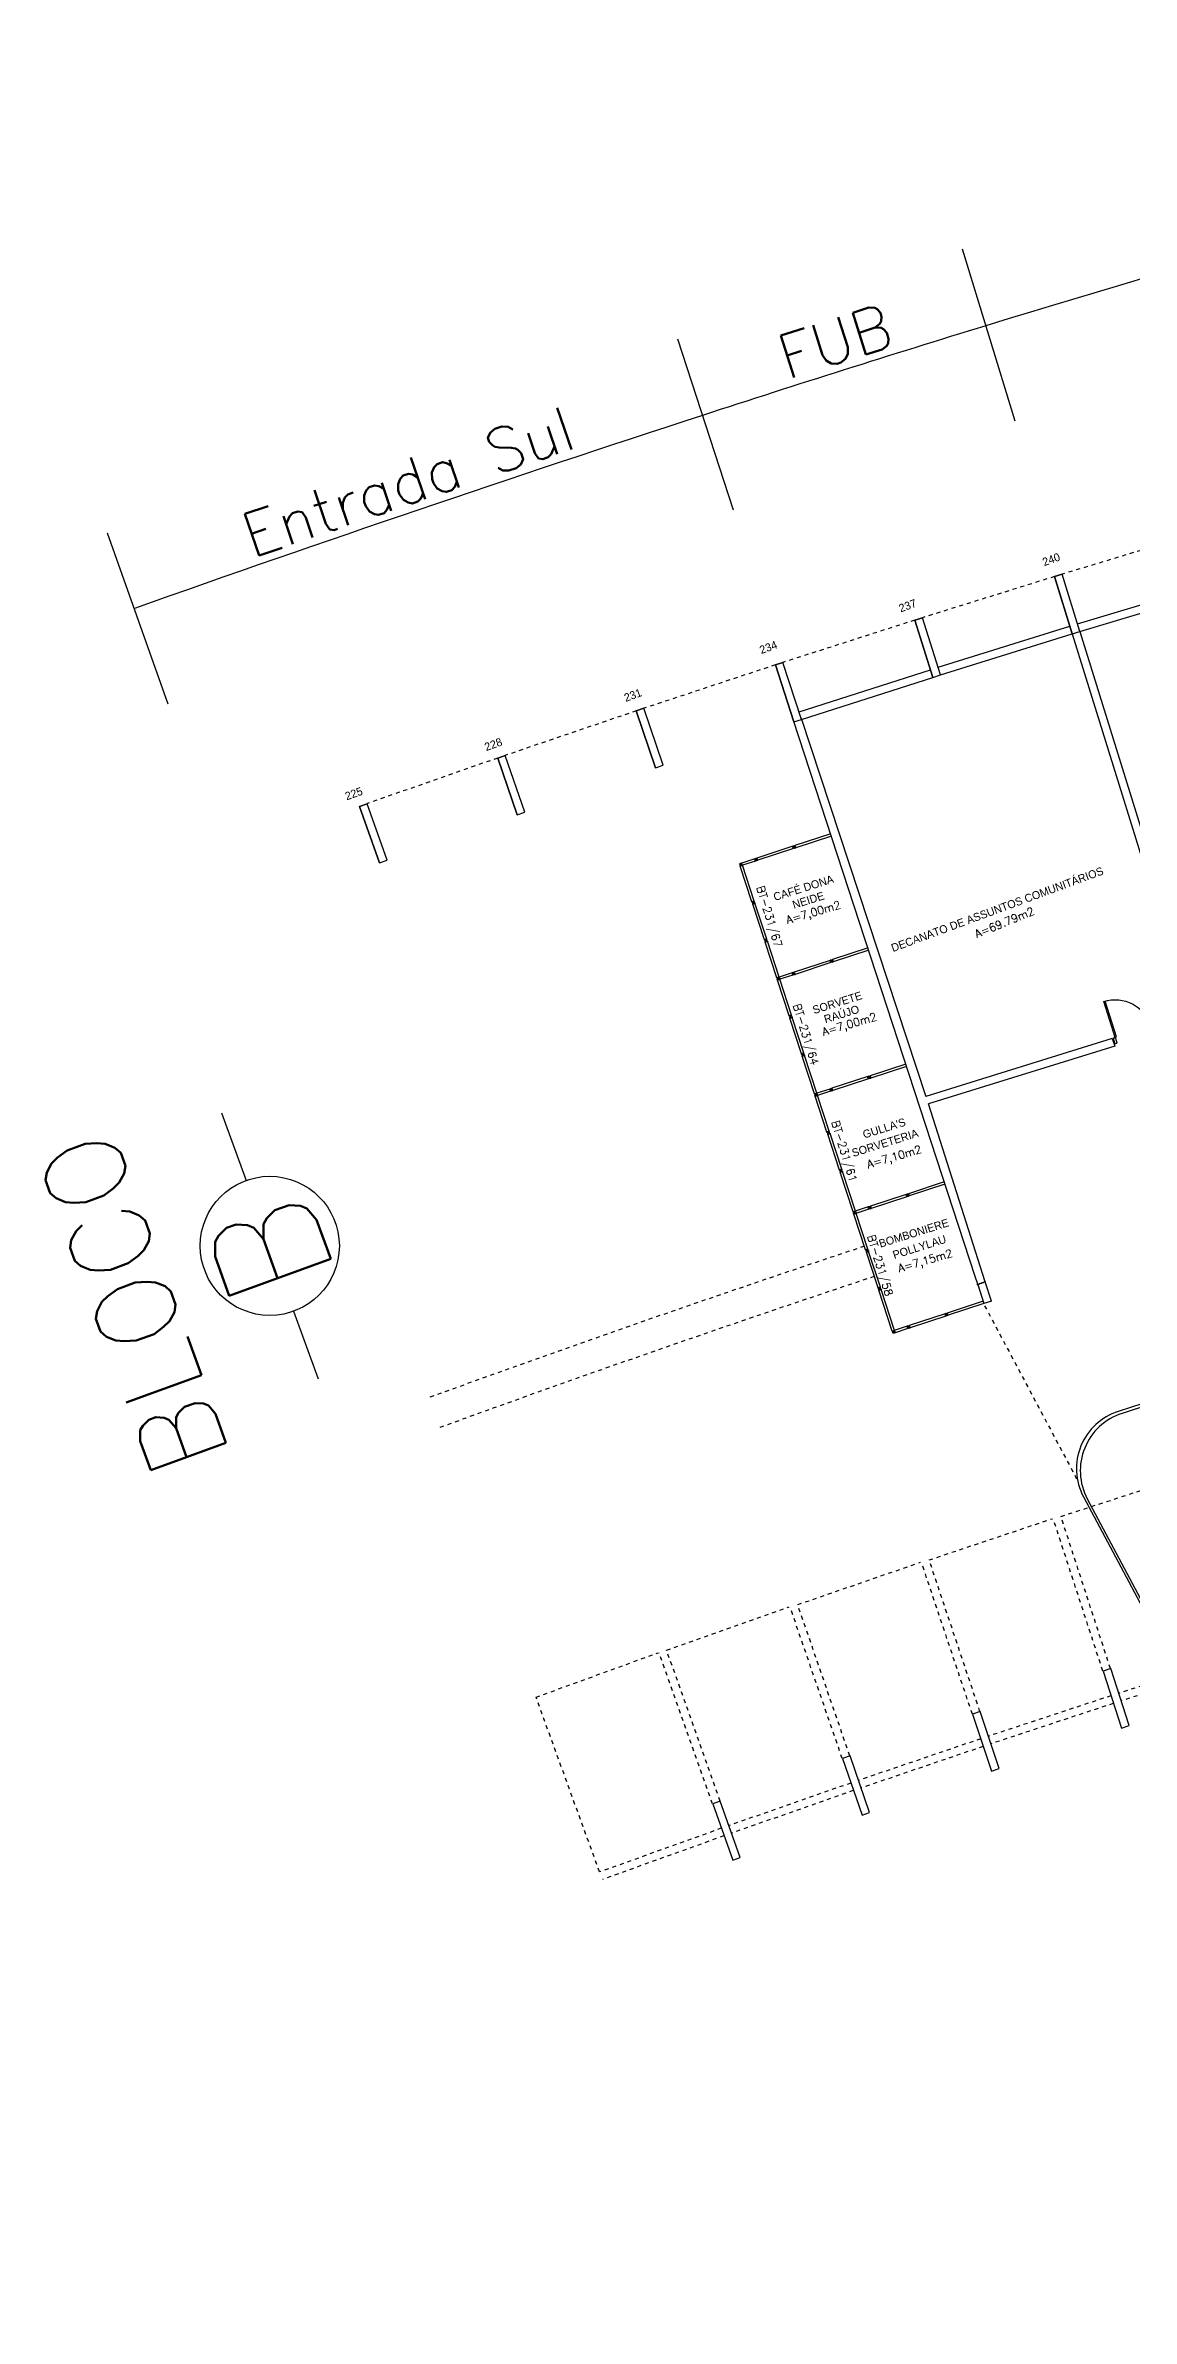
# Model space of a CAD drawing. Extents: x -165 to 137, y 302 to 416.
# Drawn here: x -164.6 to -137.5, y 344.9 to 401.7 of the extents above; entities that cross this region are included whole.
import ezdxf
from ezdxf.enums import TextEntityAlignment as Align

# ---------------------------------------------------------------- set-up
doc = ezdxf.new("R2010")
doc.units = 0
doc.header["$LTSCALE"] = 0.02
doc.header["$MEASUREMENT"] = 0
doc.linetypes.add('HIDDEN2', pattern=[0.1875, 0.125, -0.0625])
doc.layers.get('0').update_dxf_attribs({"linetype": 'CONTINUOUS'})
doc.layers.get('DEFPOINTS').update_dxf_attribs({"linetype": 'CONTINUOUS'})
for name, color, linetype in [('ALV', 2, 'CONTINUOUS'), ('DIV', 2, 'CONTINUOUS'), ('ESQ', 1, 'CONTINUOUS'), ('ESTR', 3, 'CONTINUOUS'), ('NOPILAR', 2, 'CONTINUOUS'), ('PISO', 1, 'CONTINUOUS'), ('PROJ', 1, 'HIDDEN2'), ('PROJ1', 1, 'HIDDEN2'), ('TEXTO', 2, 'CONTINUOUS'), ('TEXTO-ENDEREÇO', 2, 'CONTINUOUS'), ('TXT-IDENTIFICAÇÃO', 4, 'CONTINUOUS'), ('USO1', 2, 'CONTINUOUS'), ('ÁREA', 2, 'CONTINUOUS')]:
    doc.layers.add(name, color=color, linetype=linetype)
doc.styles.add('1', font='romans.shx', dxfattribs={"height": 1.1})
doc.styles.add('LEGENDA', font='romans.shx', dxfattribs={"height": 0.2})
doc.styles.add('UNB-100', font='simplex.shx', dxfattribs={"height": 0.2})
doc.styles.add('UNB-100-1', font='simplex.shx', dxfattribs={"height": 0.2})
doc.dimstyles.new('1-600', dxfattribs={"dimtxt": 1.1, "dimasz": 2.5, "dimexe": 2, "dimexo": 4, "dimgap": 0.2, "dimtad": 1, "dimdec": 0, "dimzin": 4, "dimdsep": 46, "dimlunit": 6, "dimtxsty": '1', "dimblk1": 'NONE', "dimblk2": 'NONE', "dimsah": 1, "dimcen": 0, "dimclrd": 2, "dimclre": 2, "dimclrt": 2, "dimadec": 0, "dimazin": 0, "dimtfac": 1, "dimtdec": 0, "dimtmove": 2, "dimatfit": 3, "dimldrblk": 'NONE', "dimfxl": 0, "dimtolj": 1, "dimtzin": 0, "dimarcsym": 0})

# ---------------------------------------------------------------- blocks, each defined once
blk = doc.blocks.new('PTDP-TTC')
at = {"color": 2}
for p, q in [((0.055, 1.015), (0.09, 1.015)), ((0.055, 0.075), (0.055, 1.015)), ((0.09, 0.075), (0.09, 1.015)), ((1.91, 0.075), (1.91, 1.015)), ((1.945, 1.015), (1.91, 1.015)), ((1.945, 0.075), (1.945, 1.015)), ((0.05, 0.075), (0, 0.075)), ((0, 0.075), (0, -0.075)), ((0.05, 0.04), (0.05, 0.075)), ((0.06, 0.04), (0.05, 0.04)), ((0.055, 0.075), (0.09, 0.075)), ((0.06, -0.075), (0.06, 0.04)), ((1.945, 0.075), (1.91, 0.075)), ((1.94, -0.075), (1.94, 0.04)), ((1.94, 0.04), (1.95, 0.04)), ((1.95, 0.04), (1.95, 0.075)), ((1.95, 0.075), (2, 0.075)), ((2, 0.075), (2, -0.075)), ((0, -0.075), (0.06, -0.075)), ((2, -0.075), (1.94, -0.075))]:
    blk.add_line(p, q, dxfattribs=at)
at = {"color": 1}
for centre, start, end in [((0.055, 0.075), 0, 90), ((1.945, 0.075), 90, 180)]:
    blk.add_arc(centre, 0.94, start, end, dxfattribs=at)
blk = doc.blocks.new('*D84')
at = {"layer": 'DEFPOINTS', "color": 0, "transparency": 16777216}
for p in [(-129.224, 398.189), (-121.6, 393.504), (-121.222, 392.052), (-139.21, 388.512), (-138.77, 387.078)]:
    blk.add_point(p, dxfattribs=at)
at = {"layer": 'USO1', "color": 2, "lineweight": -2, "transparency": 16777216}
for p, q in [((-122.61, 397.374), (-123.746, 401.73)), ((-140.383, 392.336), (-141.703, 396.635))]:
    blk.add_line(p, q, dxfattribs=at)
blk.add_arc((-13.064, -22.571), 436.5, 104.62031, 107.05934, dxfattribs=at)
at = {"layer": 'USO1', "color": 2, "transparency": 16777216, "insert": (-132.411, 398.076), "char_height": 1.1, "attachment_point": 5, "rotation": 15.8398, "style": '1'}
blk.add_mtext('\\A1;Anfiteatro 10', dxfattribs=at)
blk = doc.blocks.new('_NONE')
at = {"color": 0, "linetype": 'ByBlock'}
blk.add_circle((0, 0), 0.25, dxfattribs=at)
blk = doc.blocks.new('*D85')
at = {"layer": 'DEFPOINTS', "color": 0, "transparency": 16777216}
for p in [(-143.482, 393.99), (-139.21, 388.512), (-138.77, 387.078), (-146.192, 386.306), (-145.727, 384.88)]:
    blk.add_point(p, dxfattribs=at)
at = {"layer": 'USO1', "color": 2, "lineweight": -2, "transparency": 16777216}
for p, q in [((-140.383, 392.336), (-141.703, 396.635)), ((-147.43, 390.109), (-148.822, 394.384))]:
    blk.add_line(p, q, dxfattribs=at)
blk.add_arc((-13.065, -22.568), 436.497, 107.05934, 108.03495, dxfattribs=at)
at = {"layer": 'USO1', "color": 2, "transparency": 16777216, "insert": (-144.89, 394.333), "char_height": 1.1, "attachment_point": 5, "rotation": 17.5471, "style": '1'}
blk.add_mtext('\\A1;FUB', dxfattribs=at)
blk = doc.blocks.new('*D65')
at = {"layer": 'DEFPOINTS', "color": 0, "transparency": 16777216}
for p in [(-152.951, 390.914), (-146.192, 386.306), (-145.727, 384.88), (-160.224, 381.489), (-159.724, 380.075)]:
    blk.add_point(p, dxfattribs=at)
at = {"layer": 'USO1', "color": 2, "lineweight": -2, "transparency": 16777216}
for p, q in [((-147.43, 390.109), (-148.822, 394.384)), ((-161.56, 385.259), (-163.076, 389.541))]:
    blk.add_line(p, q, dxfattribs=at)
blk.add_arc((33.662, -166.079), 587.423, 108.034948, 109.498363, dxfattribs=at)
at = {"layer": 'USO1', "color": 2, "transparency": 16777216, "insert": (-155.562, 390.825), "char_height": 1.1, "attachment_point": 5, "rotation": 18.7667, "style": '1'}
blk.add_mtext('\\A1;Entrada Sul', dxfattribs=at)
blk = doc.blocks.new('DIVMT-TTS')
for p, q in [((-0.03, 0.03), (-0.03, 0.006)), ((-0.008, 0.03), (-0.03, 0.03)), ((-0.0185, 0.006), (-0.03, 0.006)), ((-0.0185, -0.006), (-0.0185, 0.006)), ((-0.008, 0.03), (-0.008, 0.02)), ((-0.008, 0.02), (0.008, 0.02)), ((-0.0051, 0), (0.0051, 0)), ((0.0051, 0), (-0.0051, 0)), ((-0.0051, 0), (0.0051, 0)), ((0, -0.0051), (0, 0.0051)), ((0, 0.0051), (0, -0.0051)), ((0.008, 0.03), (0.008, 0.02)), ((0.008, 0.03), (0.03, 0.03)), ((0.0205, 0.006), (0.03, 0.006)), ((0.0205, -0.006), (0.0205, 0.006)), ((0.0205, 0.006), (0.0205, -0.006)), ((0.0205, 0.006), (0.03, 0.006)), ((0.97, 0.03), (0.03, 0.03)), ((0.03, 0.006), (0.03, 0.03)), ((0.03, -0.03), (0.03, 0.03)), ((0.03, -0.005), (0.03, 0.005)), ((0.97, -0.03), (0.97, 0.03)), ((0.97, 0.03), (0.97, 0.009)), ((0.97, 0.009), (0.97, 0.027)), ((0.9795, 0.006), (0.97, 0.006)), ((0.97, -0.005), (0.97, 0.005)), ((0.9795, 0.006), (0.9795, -0.006)), ((1.0051, 0), (0.9949, 0)), ((1, 0.0051), (1, -0.0051)), ((-0.0185, -0.006), (-0.03, -0.006)), ((-0.03, -0.03), (-0.03, -0.006)), ((-0.008, -0.03), (-0.03, -0.03)), ((-0.008, -0.03), (-0.008, -0.02)), ((-0.008, -0.02), (0.008, -0.02)), ((0.008, -0.03), (0.008, -0.02)), ((0.008, -0.03), (0.03, -0.03)), ((0.0205, -0.006), (0.03, -0.006)), ((0.0205, -0.006), (0.03, -0.006)), ((0.03, -0.006), (0.03, -0.03)), ((0.97, -0.03), (0.03, -0.03)), ((0.9795, -0.006), (0.97, -0.006)), ((0.97, -0.009), (0.97, -0.027))]:
    blk.add_line(p, q)

msp = doc.modelspace()

# ---------------------------------------------------------------- linework, layer by layer
at = {"layer": 'ALV'}
for p, q in [((-138.828, 387.269), (-135.527, 388.267)), ((-138.77, 387.078), (-135.469, 388.075)), ((-142.313, 386.184), (-139.021, 387.21)), ((-142.253, 385.993), (-138.961, 387.019)), ((-138.961, 387.019), (-135.896, 377.136)), ((-138.77, 387.078), (-135.703, 377.189)), ((-145.788, 385.07), (-142.505, 386.124)), ((-145.727, 384.88), (-142.444, 385.933)), ((-141.391, 370.956), (-145.925, 384.853)), ((-145.735, 384.915), (-142.62, 375.457)), ((-137.958, 376.905), (-142.62, 375.457)), ((-137.958, 376.905), (-137.897, 376.714)), ((-137.897, 376.714), (-142.554, 375.268)), ((-141.141, 370.818), (-142.554, 375.268)), ((-141.322, 370.76), (-141.391, 370.956)), ((-141.137, 370.819), (-141.324, 370.759)), ((-141.324, 370.759), (-141.168, 370.279)), ((-140.981, 370.34), (-141.137, 370.819)), ((-140.981, 370.34), (-141.168, 370.279))]:
    msp.add_line(p, q, dxfattribs=at)
for p in [(-141.326, 370.759), (-141.279, 370.775), (-141.231, 370.79), (-141.184, 370.805), (-141.136, 370.821)]:
    msp.add_point(p, dxfattribs=at)
at = {"layer": 'DIV'}
for p, q in [((-144.999, 382.021), (-145.892, 381.728)), ((-144.98, 381.964), (-145.873, 381.671)), ((-146.899, 381.398), (-147.222, 381.292)), ((-146.881, 381.341), (-147.204, 381.235)), ((-146.899, 381.398), (-146.881, 381.341)), ((-146.893, 381.378), (-146.898, 381.395)), ((-146.883, 381.378), (-146.892, 381.375)), ((-146.892, 381.374), (-146.888, 381.365)), ((-146.879, 381.367), (-146.888, 381.364)), ((-146.887, 381.361), (-146.882, 381.344)), ((-146.881, 381.341), (-146.887, 381.361)), ((-146.879, 381.367), (-146.883, 381.378)), ((-146.857, 381.381), (-146.866, 381.377)), ((-146.86, 381.374), (-146.863, 381.384)), ((-145.928, 381.717), (-145.949, 381.71)), ((-145.949, 381.71), (-145.942, 381.687)), ((-145.931, 381.691), (-145.942, 381.687)), ((-145.927, 381.679), (-145.938, 381.676)), ((-145.93, 381.653), (-145.938, 381.676)), ((-145.931, 381.691), (-145.927, 381.679)), ((-145.91, 381.66), (-145.93, 381.653)), ((-145.928, 381.717), (-145.925, 381.707)), ((-145.925, 381.707), (-145.91, 381.712)), ((-145.916, 381.689), (-145.906, 381.692)), ((-145.906, 381.692), (-145.916, 381.689)), ((-145.916, 381.689), (-145.906, 381.692)), ((-145.913, 381.722), (-145.892, 381.728)), ((-145.913, 381.722), (-145.91, 381.712)), ((-145.913, 381.695), (-145.91, 381.686)), ((-145.91, 381.686), (-145.913, 381.695)), ((-145.913, 381.669), (-145.897, 381.674)), ((-145.91, 381.66), (-145.913, 381.669)), ((-145.894, 381.665), (-145.897, 381.674)), ((-145.894, 381.703), (-145.885, 381.706)), ((-145.894, 381.703), (-145.885, 381.706)), ((-145.894, 381.703), (-145.89, 381.691)), ((-145.89, 381.691), (-145.894, 381.703)), ((-145.894, 381.665), (-145.873, 381.671)), ((-145.885, 381.706), (-145.892, 381.728)), ((-145.892, 381.728), (-145.873, 381.671)), ((-145.89, 381.691), (-145.881, 381.694)), ((-145.89, 381.691), (-145.881, 381.694)), ((-145.884, 381.705), (-145.881, 381.695)), ((-145.881, 381.694), (-145.873, 381.671)), ((-147.279, 381.273), (-147.257, 381.281)), ((-147.273, 381.253), (-147.279, 381.273)), ((-147.273, 381.253), (-147.263, 381.256)), ((-147.268, 381.237), (-147.258, 381.24)), ((-147.268, 381.237), (-147.261, 381.216)), ((-147.263, 381.256), (-147.258, 381.24)), ((-147.261, 381.216), (-147.204, 381.235)), ((-147.238, 381.224), (-147.261, 381.216)), ((-147.253, 381.27), (-147.257, 381.281)), ((-147.253, 381.27), (-147.242, 381.274)), ((-147.246, 381.253), (-147.237, 381.256)), ((-147.237, 381.256), (-147.246, 381.253)), ((-147.222, 381.292), (-147.245, 381.285)), ((-147.242, 381.274), (-147.245, 381.285)), ((-147.243, 381.259), (-147.24, 381.249)), ((-147.24, 381.249), (-147.243, 381.259)), ((-147.243, 381.259), (-147.24, 381.249)), ((-147.241, 381.233), (-147.229, 381.237)), ((-147.229, 381.237), (-147.241, 381.233)), ((-147.241, 381.233), (-147.238, 381.224)), ((-147.241, 381.233), (-147.238, 381.224)), ((-147.237, 381.224), (-147.227, 381.227)), ((-147.229, 381.237), (-147.227, 381.228)), ((-147.229, 381.237), (-147.227, 381.228)), ((-147.227, 381.228), (-147.204, 381.235)), ((-147.216, 381.271), (-147.225, 381.268)), ((-147.225, 381.268), (-147.22, 381.253)), ((-147.216, 381.271), (-147.222, 381.292)), ((-147.211, 381.256), (-147.22, 381.253)), ((-147.211, 381.256), (-147.204, 381.235)), ((-144.064, 379.171), (-144.957, 378.878)), ((-144.045, 379.114), (-144.939, 378.821)), ((-145.964, 378.547), (-146.288, 378.442)), ((-145.946, 378.49), (-146.269, 378.385)), ((-145.964, 378.547), (-145.946, 378.49)), ((-145.958, 378.528), (-145.964, 378.545)), ((-145.948, 378.528), (-145.957, 378.525)), ((-145.957, 378.524), (-145.954, 378.514)), ((-145.944, 378.516), (-145.953, 378.513)), ((-145.952, 378.51), (-145.947, 378.493)), ((-145.946, 378.49), (-145.952, 378.51)), ((-145.944, 378.516), (-145.948, 378.528)), ((-145.922, 378.53), (-145.931, 378.527)), ((-145.925, 378.523), (-145.928, 378.533)), ((-144.993, 378.866), (-145.014, 378.859)), ((-145.014, 378.859), (-145.007, 378.836)), ((-144.996, 378.84), (-145.007, 378.836)), ((-144.992, 378.828), (-145.003, 378.825)), ((-144.996, 378.802), (-145.003, 378.825)), ((-144.996, 378.84), (-144.992, 378.828)), ((-144.975, 378.809), (-144.996, 378.802)), ((-144.993, 378.866), (-144.99, 378.856)), ((-144.99, 378.856), (-144.975, 378.861)), ((-144.981, 378.838), (-144.972, 378.842)), ((-144.972, 378.842), (-144.981, 378.838)), ((-144.981, 378.838), (-144.972, 378.842)), ((-144.978, 378.871), (-144.957, 378.878)), ((-144.978, 378.871), (-144.975, 378.861)), ((-144.978, 378.845), (-144.975, 378.835)), ((-144.975, 378.835), (-144.978, 378.845)), ((-144.978, 378.818), (-144.963, 378.823)), ((-144.975, 378.809), (-144.978, 378.818)), ((-144.959, 378.814), (-144.963, 378.823)), ((-144.959, 378.852), (-144.95, 378.855)), ((-144.959, 378.852), (-144.95, 378.855)), ((-144.959, 378.852), (-144.955, 378.841)), ((-144.955, 378.841), (-144.959, 378.852)), ((-144.959, 378.814), (-144.939, 378.821)), ((-144.95, 378.855), (-144.957, 378.878)), ((-144.957, 378.878), (-144.939, 378.821)), ((-144.955, 378.841), (-144.946, 378.844)), ((-144.955, 378.841), (-144.946, 378.844)), ((-144.949, 378.854), (-144.946, 378.845)), ((-144.946, 378.844), (-144.939, 378.821)), ((-146.345, 378.423), (-146.287, 378.442)), ((-146.345, 378.423), (-146.337, 378.4)), ((-146.325, 378.429), (-146.342, 378.424)), ((-146.326, 378.404), (-146.337, 378.4)), ((-146.322, 378.392), (-146.333, 378.389)), ((-146.326, 378.366), (-146.333, 378.389)), ((-146.326, 378.404), (-146.322, 378.392)), ((-146.305, 378.373), (-146.326, 378.366)), ((-146.324, 378.43), (-146.32, 378.42)), ((-146.319, 378.421), (-146.322, 378.43)), ((-146.321, 378.431), (-146.311, 378.434)), ((-146.321, 378.42), (-146.305, 378.425)), ((-146.307, 378.425), (-146.319, 378.421)), ((-146.312, 378.402), (-146.302, 378.405)), ((-146.302, 378.405), (-146.312, 378.402)), ((-146.312, 378.402), (-146.302, 378.405)), ((-146.302, 378.405), (-146.311, 378.402)), ((-146.307, 378.425), (-146.31, 378.434)), ((-146.308, 378.435), (-146.288, 378.442)), ((-146.308, 378.435), (-146.305, 378.425)), ((-146.308, 378.409), (-146.305, 378.399)), ((-146.305, 378.399), (-146.308, 378.409)), ((-146.305, 378.399), (-146.308, 378.409)), ((-146.308, 378.382), (-146.293, 378.387)), ((-146.305, 378.373), (-146.308, 378.382)), ((-146.287, 378.442), (-146.307, 378.435)), ((-146.307, 378.435), (-146.29, 378.441)), ((-146.29, 378.378), (-146.293, 378.387)), ((-146.29, 378.378), (-146.269, 378.385)), ((-146.289, 378.416), (-146.28, 378.419)), ((-146.289, 378.416), (-146.28, 378.419)), ((-146.289, 378.416), (-146.285, 378.404)), ((-146.285, 378.404), (-146.289, 378.416)), ((-146.28, 378.419), (-146.288, 378.442)), ((-146.288, 378.442), (-146.269, 378.385)), ((-146.285, 378.404), (-146.276, 378.407)), ((-146.285, 378.404), (-146.276, 378.407)), ((-146.28, 378.418), (-146.277, 378.408)), ((-146.276, 378.407), (-146.269, 378.385)), ((-143.123, 376.265), (-144.016, 375.973)), ((-143.104, 376.208), (-143.998, 375.916)), ((-145.023, 375.642), (-145.347, 375.536)), ((-145.023, 375.642), (-145.005, 375.585)), ((-145.017, 375.622), (-145.023, 375.639)), ((-145.007, 375.622), (-145.016, 375.619)), ((-145.016, 375.618), (-145.013, 375.609)), ((-145.003, 375.611), (-145.007, 375.622)), ((-144.981, 375.625), (-144.99, 375.621)), ((-144.984, 375.618), (-144.987, 375.628)), ((-144.052, 375.961), (-144.073, 375.954)), ((-144.073, 375.954), (-144.066, 375.931)), ((-144.055, 375.935), (-144.066, 375.931)), ((-144.051, 375.923), (-144.062, 375.92)), ((-144.055, 375.897), (-144.062, 375.92)), ((-144.055, 375.935), (-144.051, 375.923)), ((-144.034, 375.904), (-144.055, 375.897)), ((-144.052, 375.961), (-144.049, 375.951)), ((-144.049, 375.951), (-144.034, 375.956)), ((-144.04, 375.933), (-144.031, 375.936)), ((-144.031, 375.936), (-144.04, 375.933)), ((-144.04, 375.933), (-144.031, 375.936)), ((-144.037, 375.966), (-144.016, 375.973)), ((-144.037, 375.966), (-144.034, 375.956)), ((-144.037, 375.94), (-144.034, 375.93)), ((-144.034, 375.93), (-144.037, 375.94)), ((-144.037, 375.913), (-144.022, 375.918)), ((-144.034, 375.904), (-144.037, 375.913)), ((-144.018, 375.909), (-144.022, 375.918)), ((-144.018, 375.947), (-144.009, 375.95)), ((-144.018, 375.947), (-144.009, 375.95)), ((-144.018, 375.947), (-144.014, 375.935)), ((-144.014, 375.935), (-144.018, 375.947)), ((-144.018, 375.909), (-143.998, 375.916)), ((-144.009, 375.95), (-144.016, 375.973)), ((-144.016, 375.973), (-143.998, 375.916)), ((-144.014, 375.935), (-144.005, 375.938)), ((-144.014, 375.935), (-144.005, 375.938)), ((-144.008, 375.949), (-144.005, 375.939)), ((-144.005, 375.938), (-143.998, 375.916)), ((-145.404, 375.518), (-145.347, 375.536)), ((-145.404, 375.518), (-145.396, 375.495)), ((-145.384, 375.524), (-145.401, 375.519)), ((-145.385, 375.498), (-145.396, 375.495)), ((-145.381, 375.487), (-145.392, 375.483)), ((-145.385, 375.461), (-145.392, 375.483)), ((-145.385, 375.498), (-145.381, 375.487)), ((-145.364, 375.467), (-145.385, 375.461)), ((-145.383, 375.524), (-145.379, 375.515)), ((-145.378, 375.516), (-145.381, 375.525)), ((-145.38, 375.525), (-145.37, 375.528)), ((-145.38, 375.515), (-145.364, 375.52)), ((-145.366, 375.52), (-145.378, 375.516)), ((-145.371, 375.497), (-145.361, 375.5)), ((-145.361, 375.5), (-145.371, 375.497)), ((-145.371, 375.497), (-145.361, 375.5)), ((-145.361, 375.5), (-145.371, 375.497)), ((-145.366, 375.52), (-145.369, 375.529)), ((-145.367, 375.529), (-145.347, 375.536)), ((-145.367, 375.529), (-145.364, 375.52)), ((-145.367, 375.503), (-145.364, 375.494)), ((-145.364, 375.494), (-145.367, 375.503)), ((-145.364, 375.494), (-145.367, 375.503)), ((-145.367, 375.477), (-145.352, 375.482)), ((-145.364, 375.467), (-145.367, 375.477)), ((-145.347, 375.536), (-145.366, 375.53)), ((-145.366, 375.53), (-145.349, 375.535)), ((-145.349, 375.472), (-145.352, 375.482)), ((-145.349, 375.472), (-145.328, 375.479)), ((-145.348, 375.511), (-145.339, 375.513)), ((-145.348, 375.511), (-145.339, 375.513)), ((-145.348, 375.511), (-145.344, 375.499)), ((-145.344, 375.499), (-145.348, 375.511)), ((-145.339, 375.513), (-145.347, 375.536)), ((-145.347, 375.536), (-145.328, 375.479)), ((-145.344, 375.499), (-145.335, 375.502)), ((-145.344, 375.499), (-145.335, 375.502)), ((-145.339, 375.513), (-145.336, 375.503)), ((-145.335, 375.502), (-145.328, 375.479)), ((-145.005, 375.585), (-145.328, 375.479)), ((-145.003, 375.611), (-145.012, 375.608)), ((-145.011, 375.605), (-145.006, 375.588)), ((-145.005, 375.585), (-145.011, 375.605)), ((-143.091, 373.014), (-143.112, 373.007)), ((-143.112, 373.007), (-143.105, 372.984)), ((-143.094, 372.987), (-143.105, 372.984)), ((-143.09, 372.976), (-143.101, 372.972)), ((-143.093, 372.95), (-143.101, 372.972)), ((-143.094, 372.987), (-143.09, 372.976)), ((-143.072, 372.956), (-143.093, 372.95)), ((-143.091, 373.014), (-143.088, 373.004)), ((-143.088, 373.004), (-143.073, 373.009)), ((-143.079, 372.986), (-143.069, 372.989)), ((-143.069, 372.989), (-143.079, 372.986)), ((-143.079, 372.986), (-143.069, 372.989)), ((-143.076, 373.018), (-143.055, 373.025)), ((-143.076, 373.018), (-143.073, 373.009)), ((-143.076, 372.992), (-143.073, 372.983)), ((-143.073, 372.983), (-143.076, 372.992)), ((-143.076, 372.966), (-143.06, 372.971)), ((-143.072, 372.956), (-143.076, 372.966)), ((-143.057, 372.961), (-143.06, 372.971)), ((-143.057, 373), (-143.047, 373.003)), ((-143.057, 373), (-143.047, 373.003)), ((-143.057, 373), (-143.053, 372.988)), ((-143.053, 372.988), (-143.057, 373)), ((-143.057, 372.961), (-143.036, 372.968)), ((-142.162, 373.318), (-143.055, 373.025)), ((-143.047, 373.003), (-143.055, 373.025)), ((-143.055, 373.025), (-143.036, 372.968)), ((-143.053, 372.988), (-143.044, 372.991)), ((-143.053, 372.988), (-143.044, 372.991)), ((-143.047, 373.002), (-143.044, 372.992)), ((-143.044, 372.991), (-143.036, 372.968)), ((-142.143, 373.261), (-143.036, 372.968)), ((-144.438, 372.572), (-144.381, 372.591)), ((-144.438, 372.572), (-144.43, 372.549)), ((-144.418, 372.578), (-144.435, 372.573)), ((-144.419, 372.553), (-144.43, 372.549)), ((-144.415, 372.541), (-144.426, 372.538)), ((-144.419, 372.515), (-144.426, 372.538)), ((-144.419, 372.553), (-144.415, 372.541)), ((-144.398, 372.522), (-144.419, 372.515)), ((-144.417, 372.579), (-144.413, 372.569)), ((-144.412, 372.57), (-144.415, 372.579)), ((-144.414, 372.58), (-144.404, 372.583)), ((-144.414, 372.569), (-144.398, 372.574)), ((-144.4, 372.574), (-144.412, 372.57)), ((-144.405, 372.551), (-144.395, 372.554)), ((-144.395, 372.554), (-144.405, 372.551)), ((-144.405, 372.551), (-144.395, 372.554)), ((-144.395, 372.554), (-144.405, 372.551)), ((-144.4, 372.574), (-144.403, 372.583)), ((-144.401, 372.584), (-144.381, 372.591)), ((-144.401, 372.584), (-144.398, 372.574)), ((-144.401, 372.558), (-144.398, 372.548)), ((-144.398, 372.548), (-144.401, 372.558)), ((-144.398, 372.548), (-144.401, 372.558)), ((-144.401, 372.531), (-144.386, 372.536)), ((-144.398, 372.522), (-144.401, 372.531)), ((-144.381, 372.591), (-144.4, 372.584)), ((-144.4, 372.584), (-144.383, 372.59)), ((-144.383, 372.527), (-144.386, 372.536)), ((-144.062, 372.695), (-144.385, 372.589)), ((-144.383, 372.527), (-144.362, 372.534)), ((-144.382, 372.565), (-144.373, 372.568)), ((-144.382, 372.565), (-144.373, 372.568)), ((-144.382, 372.565), (-144.378, 372.553)), ((-144.378, 372.553), (-144.382, 372.565)), ((-144.373, 372.568), (-144.381, 372.591)), ((-144.381, 372.591), (-144.362, 372.534)), ((-144.378, 372.553), (-144.369, 372.556)), ((-144.378, 372.553), (-144.369, 372.556)), ((-144.373, 372.567), (-144.37, 372.557)), ((-144.369, 372.556), (-144.362, 372.534)), ((-144.043, 372.638), (-144.367, 372.532)), ((-144.062, 372.695), (-144.043, 372.638)), ((-144.056, 372.675), (-144.061, 372.692)), ((-144.046, 372.675), (-144.055, 372.672)), ((-144.054, 372.671), (-144.051, 372.662)), ((-144.042, 372.664), (-144.051, 372.661)), ((-144.05, 372.658), (-144.044, 372.641)), ((-144.043, 372.638), (-144.05, 372.658)), ((-144.042, 372.664), (-144.046, 372.675)), ((-144.019, 372.677), (-144.029, 372.674)), ((-144.023, 372.671), (-144.026, 372.681)), ((-142.12, 370.03), (-142.141, 370.023)), ((-142.141, 370.023), (-142.133, 370)), ((-142.122, 370.004), (-142.133, 370)), ((-142.119, 369.992), (-142.13, 369.989)), ((-142.122, 369.966), (-142.13, 369.989)), ((-142.122, 370.004), (-142.119, 369.992)), ((-142.101, 369.973), (-142.122, 369.966)), ((-142.12, 370.03), (-142.117, 370.02)), ((-142.117, 370.02), (-142.102, 370.025)), ((-142.108, 370.002), (-142.098, 370.005)), ((-142.098, 370.005), (-142.108, 370.002)), ((-142.108, 370.002), (-142.098, 370.005)), ((-142.105, 370.035), (-142.084, 370.042)), ((-142.105, 370.035), (-142.102, 370.025)), ((-142.105, 370.009), (-142.101, 369.999)), ((-142.101, 369.999), (-142.105, 370.009)), ((-142.104, 369.982), (-142.089, 369.987)), ((-142.101, 369.973), (-142.104, 369.982)), ((-142.086, 369.978), (-142.089, 369.987)), ((-142.086, 369.978), (-142.065, 369.985)), ((-142.085, 370.016), (-142.076, 370.019)), ((-142.085, 370.016), (-142.076, 370.019)), ((-142.085, 370.016), (-142.082, 370.005)), ((-142.082, 370.005), (-142.085, 370.016)), ((-141.191, 370.335), (-142.084, 370.042)), ((-142.076, 370.019), (-142.084, 370.042)), ((-142.084, 370.042), (-142.065, 369.985)), ((-142.082, 370.005), (-142.073, 370.008)), ((-142.082, 370.005), (-142.073, 370.008)), ((-142.076, 370.018), (-142.073, 370.009)), ((-142.073, 370.008), (-142.065, 369.985)), ((-141.172, 370.278), (-142.065, 369.985)), ((-143.46, 369.591), (-143.403, 369.609)), ((-143.46, 369.59), (-143.452, 369.568)), ((-143.44, 369.597), (-143.457, 369.591)), ((-143.441, 369.571), (-143.452, 369.568)), ((-143.438, 369.56), (-143.449, 369.556)), ((-143.441, 369.533), (-143.449, 369.556)), ((-143.441, 369.571), (-143.438, 369.56)), ((-143.42, 369.54), (-143.441, 369.533)), ((-143.439, 369.597), (-143.436, 369.588)), ((-143.434, 369.589), (-143.437, 369.598)), ((-143.436, 369.598), (-143.427, 369.601)), ((-143.436, 369.588), (-143.421, 369.593)), ((-143.423, 369.593), (-143.434, 369.589)), ((-143.427, 369.57), (-143.417, 369.573)), ((-143.417, 369.573), (-143.427, 369.57)), ((-143.427, 369.57), (-143.417, 369.573)), ((-143.417, 369.573), (-143.427, 369.57)), ((-143.423, 369.593), (-143.426, 369.602)), ((-143.424, 369.602), (-143.403, 369.609)), ((-143.424, 369.602), (-143.421, 369.593)), ((-143.424, 369.576), (-143.42, 369.566)), ((-143.42, 369.566), (-143.424, 369.576)), ((-143.42, 369.566), (-143.424, 369.576)), ((-143.403, 369.609), (-143.423, 369.603)), ((-143.423, 369.603), (-143.406, 369.608)), ((-143.423, 369.55), (-143.408, 369.555)), ((-143.42, 369.54), (-143.423, 369.55)), ((-143.086, 369.713), (-143.409, 369.607)), ((-143.405, 369.545), (-143.408, 369.555)), ((-143.405, 369.545), (-143.384, 369.552)), ((-143.404, 369.583), (-143.395, 369.586)), ((-143.404, 369.583), (-143.395, 369.586)), ((-143.404, 369.583), (-143.401, 369.572)), ((-143.401, 369.572), (-143.404, 369.583)), ((-143.395, 369.586), (-143.403, 369.609)), ((-143.403, 369.609), (-143.384, 369.552)), ((-143.401, 369.572), (-143.392, 369.575)), ((-143.401, 369.572), (-143.392, 369.575)), ((-143.395, 369.585), (-143.392, 369.576)), ((-143.392, 369.575), (-143.384, 369.552)), ((-143.068, 369.656), (-143.391, 369.55)), ((-143.07, 369.693), (-143.079, 369.69)), ((-143.066, 369.682), (-143.075, 369.679)), ((-143.066, 369.682), (-143.07, 369.693)), ((-143.044, 369.695), (-143.053, 369.692)), ((-143.047, 369.689), (-143.05, 369.699))]:
    msp.add_line(p, q, dxfattribs=at)
at = {"layer": 'DIV', "color": 1}
for p, q in [((-146.968, 380.323), (-147.261, 381.216)), ((-146.911, 380.342), (-147.204, 381.235)), ((-146.968, 380.323), (-146.911, 380.342)), ((-146.968, 380.323), (-146.945, 380.331)), ((-146.961, 380.302), (-146.968, 380.323)), ((-146.948, 380.33), (-146.965, 380.324)), ((-146.961, 380.302), (-146.951, 380.305)), ((-146.956, 380.287), (-146.946, 380.29)), ((-146.956, 380.287), (-146.949, 380.266)), ((-146.951, 380.305), (-146.946, 380.29)), ((-146.949, 380.266), (-146.892, 380.285)), ((-146.926, 380.274), (-146.949, 380.266)), ((-146.656, 379.373), (-146.949, 380.266)), ((-146.941, 380.32), (-146.945, 380.331)), ((-146.942, 380.322), (-146.945, 380.331)), ((-146.944, 380.331), (-146.935, 380.334)), ((-146.931, 380.325), (-146.942, 380.322)), ((-146.941, 380.32), (-146.93, 380.324)), ((-146.935, 380.303), (-146.925, 380.306)), ((-146.925, 380.306), (-146.935, 380.303)), ((-146.925, 380.306), (-146.935, 380.303)), ((-146.911, 380.342), (-146.934, 380.334)), ((-146.93, 380.324), (-146.934, 380.334)), ((-146.931, 380.325), (-146.934, 380.334)), ((-146.932, 380.309), (-146.928, 380.299)), ((-146.928, 380.299), (-146.932, 380.309)), ((-146.932, 380.309), (-146.928, 380.299)), ((-146.928, 380.299), (-146.932, 380.309)), ((-146.911, 380.342), (-146.931, 380.335)), ((-146.931, 380.335), (-146.914, 380.341)), ((-146.929, 380.283), (-146.918, 380.286)), ((-146.918, 380.286), (-146.929, 380.283)), ((-146.929, 380.283), (-146.926, 380.274)), ((-146.929, 380.283), (-146.926, 380.274)), ((-146.925, 380.274), (-146.916, 380.277)), ((-146.918, 380.286), (-146.915, 380.277)), ((-146.918, 380.286), (-146.915, 380.277)), ((-146.915, 380.277), (-146.892, 380.285)), ((-146.904, 380.321), (-146.913, 380.318)), ((-146.913, 380.318), (-146.908, 380.303)), ((-146.904, 380.321), (-146.911, 380.342)), ((-146.899, 380.306), (-146.908, 380.303)), ((-146.899, 380.306), (-146.892, 380.285)), ((-146.599, 379.392), (-146.892, 380.285)), ((-146.656, 379.373), (-146.599, 379.392)), ((-146.656, 379.373), (-146.633, 379.381)), ((-146.649, 379.352), (-146.656, 379.373)), ((-146.636, 379.38), (-146.653, 379.374)), ((-146.649, 379.352), (-146.64, 379.355)), ((-146.644, 379.337), (-146.635, 379.34)), ((-146.644, 379.337), (-146.637, 379.316)), ((-146.64, 379.355), (-146.635, 379.34)), ((-146.637, 379.316), (-146.58, 379.335)), ((-146.615, 379.324), (-146.637, 379.316)), ((-146.345, 378.423), (-146.637, 379.316)), ((-146.63, 379.37), (-146.633, 379.381)), ((-146.63, 379.371), (-146.633, 379.381)), ((-146.632, 379.381), (-146.623, 379.384)), ((-146.619, 379.375), (-146.63, 379.371)), ((-146.63, 379.37), (-146.618, 379.373)), ((-146.623, 379.352), (-146.613, 379.355)), ((-146.613, 379.355), (-146.623, 379.352)), ((-146.613, 379.355), (-146.623, 379.352)), ((-146.599, 379.392), (-146.622, 379.384)), ((-146.618, 379.373), (-146.622, 379.384)), ((-146.619, 379.375), (-146.622, 379.384)), ((-146.62, 379.359), (-146.617, 379.349)), ((-146.617, 379.349), (-146.62, 379.359)), ((-146.62, 379.359), (-146.617, 379.349)), ((-146.617, 379.349), (-146.62, 379.359)), ((-146.599, 379.392), (-146.619, 379.385)), ((-146.619, 379.385), (-146.602, 379.391)), ((-146.618, 379.333), (-146.606, 379.336)), ((-146.606, 379.336), (-146.618, 379.333)), ((-146.618, 379.333), (-146.615, 379.324)), ((-146.618, 379.333), (-146.615, 379.324)), ((-146.614, 379.324), (-146.604, 379.327)), ((-146.606, 379.336), (-146.603, 379.327)), ((-146.606, 379.336), (-146.603, 379.327)), ((-146.603, 379.327), (-146.58, 379.335)), ((-146.592, 379.371), (-146.602, 379.368)), ((-146.602, 379.368), (-146.597, 379.353)), ((-146.592, 379.371), (-146.599, 379.392)), ((-146.587, 379.356), (-146.597, 379.353)), ((-146.587, 379.356), (-146.58, 379.335)), ((-146.288, 378.442), (-146.58, 379.335)), ((-146.037, 377.471), (-146.326, 378.366)), ((-145.979, 377.49), (-146.269, 378.384)), ((-146.037, 377.471), (-145.979, 377.49)), ((-146.037, 377.471), (-146.014, 377.479)), ((-146.03, 377.451), (-146.037, 377.471)), ((-146.017, 377.478), (-146.034, 377.472)), ((-146.03, 377.451), (-146.02, 377.454)), ((-146.025, 377.435), (-146.015, 377.438)), ((-146.025, 377.435), (-146.018, 377.414)), ((-146.02, 377.454), (-146.015, 377.438)), ((-146.018, 377.414), (-145.961, 377.433)), ((-145.995, 377.422), (-146.018, 377.414)), ((-145.729, 376.52), (-146.018, 377.414)), ((-146.01, 377.468), (-146.014, 377.479)), ((-146.011, 377.47), (-146.014, 377.479)), ((-146.013, 377.479), (-146.003, 377.482)), ((-145.999, 377.474), (-146.011, 377.47)), ((-146.01, 377.468), (-145.999, 377.472)), ((-146.004, 377.451), (-145.994, 377.454)), ((-145.994, 377.454), (-146.004, 377.451)), ((-145.994, 377.454), (-146.004, 377.451)), ((-145.979, 377.49), (-146.002, 377.483)), ((-145.999, 377.472), (-146.002, 377.483)), ((-145.999, 377.474), (-146.002, 377.483)), ((-146, 377.457), (-145.997, 377.447)), ((-145.997, 377.447), (-146, 377.457)), ((-146, 377.457), (-145.997, 377.447)), ((-145.997, 377.447), (-146, 377.457)), ((-145.979, 377.49), (-145.999, 377.483)), ((-145.999, 377.483), (-145.982, 377.489)), ((-145.998, 377.431), (-145.987, 377.434)), ((-145.987, 377.434), (-145.998, 377.431)), ((-145.998, 377.431), (-145.995, 377.422)), ((-145.998, 377.431), (-145.995, 377.422)), ((-145.994, 377.422), (-145.985, 377.425)), ((-145.987, 377.434), (-145.984, 377.425)), ((-145.987, 377.434), (-145.984, 377.425)), ((-145.984, 377.425), (-145.961, 377.433)), ((-145.973, 377.469), (-145.982, 377.466)), ((-145.982, 377.466), (-145.977, 377.451)), ((-145.973, 377.469), (-145.979, 377.49)), ((-145.968, 377.454), (-145.977, 377.451)), ((-145.968, 377.454), (-145.961, 377.433)), ((-145.672, 376.538), (-145.961, 377.433)), ((-145.729, 376.52), (-145.672, 376.538)), ((-145.729, 376.52), (-145.706, 376.527)), ((-145.722, 376.499), (-145.729, 376.52)), ((-145.709, 376.526), (-145.726, 376.521)), ((-145.722, 376.499), (-145.712, 376.502)), ((-145.717, 376.484), (-145.708, 376.487)), ((-145.717, 376.484), (-145.71, 376.463)), ((-145.712, 376.502), (-145.708, 376.487)), ((-145.71, 376.463), (-145.653, 376.481)), ((-145.687, 376.47), (-145.71, 376.463)), ((-145.404, 375.518), (-145.71, 376.463)), ((-145.702, 376.516), (-145.706, 376.527)), ((-145.703, 376.518), (-145.706, 376.527)), ((-145.705, 376.528), (-145.695, 376.531)), ((-145.692, 376.522), (-145.703, 376.518)), ((-145.702, 376.516), (-145.691, 376.52)), ((-145.696, 376.499), (-145.686, 376.502)), ((-145.686, 376.502), (-145.696, 376.499)), ((-145.686, 376.502), (-145.696, 376.499)), ((-145.672, 376.538), (-145.694, 376.531)), ((-145.691, 376.52), (-145.694, 376.531)), ((-145.692, 376.522), (-145.694, 376.531)), ((-145.693, 376.506), (-145.689, 376.496)), ((-145.689, 376.496), (-145.693, 376.506)), ((-145.693, 376.506), (-145.689, 376.496)), ((-145.689, 376.496), (-145.693, 376.506)), ((-145.692, 376.532), (-145.675, 376.538)), ((-145.672, 376.538), (-145.692, 376.532)), ((-145.69, 376.479), (-145.679, 376.483)), ((-145.679, 376.483), (-145.69, 376.479)), ((-145.69, 376.479), (-145.687, 376.47)), ((-145.69, 376.479), (-145.687, 376.47)), ((-145.686, 376.471), (-145.677, 376.474)), ((-145.679, 376.483), (-145.676, 376.474)), ((-145.679, 376.483), (-145.676, 376.474)), ((-145.676, 376.474), (-145.653, 376.481)), ((-145.665, 376.518), (-145.674, 376.514)), ((-145.674, 376.514), (-145.669, 376.499)), ((-145.665, 376.518), (-145.672, 376.538)), ((-145.66, 376.502), (-145.669, 376.499)), ((-145.66, 376.502), (-145.653, 376.481)), ((-145.346, 375.536), (-145.653, 376.481)), ((-145.092, 374.567), (-145.385, 375.461)), ((-145.035, 374.586), (-145.328, 375.479)), ((-145.092, 374.567), (-145.035, 374.586)), ((-145.092, 374.567), (-145.069, 374.575)), ((-145.085, 374.546), (-145.092, 374.567)), ((-145.072, 374.574), (-145.089, 374.568)), ((-145.085, 374.546), (-145.076, 374.55)), ((-145.08, 374.531), (-145.071, 374.534)), ((-145.08, 374.531), (-145.073, 374.51)), ((-145.076, 374.55), (-145.071, 374.534)), ((-145.073, 374.51), (-145.016, 374.529)), ((-145.05, 374.518), (-145.073, 374.51)), ((-144.78, 373.617), (-145.073, 374.51)), ((-145.066, 374.564), (-145.069, 374.575)), ((-145.066, 374.566), (-145.069, 374.575)), ((-145.068, 374.575), (-145.059, 374.578)), ((-145.055, 374.57), (-145.066, 374.566)), ((-145.066, 374.564), (-145.054, 374.568)), ((-145.059, 374.547), (-145.049, 374.55)), ((-145.049, 374.55), (-145.059, 374.547)), ((-145.049, 374.55), (-145.059, 374.547)), ((-145.035, 374.586), (-145.058, 374.579)), ((-145.054, 374.568), (-145.058, 374.579)), ((-145.055, 374.57), (-145.058, 374.579)), ((-145.056, 374.553), (-145.053, 374.543)), ((-145.053, 374.543), (-145.056, 374.553)), ((-145.056, 374.553), (-145.053, 374.543)), ((-145.053, 374.543), (-145.056, 374.553)), ((-145.035, 374.586), (-145.055, 374.58)), ((-145.055, 374.58), (-145.038, 374.585)), ((-145.053, 374.527), (-145.042, 374.531)), ((-145.042, 374.531), (-145.053, 374.527)), ((-145.053, 374.527), (-145.05, 374.518)), ((-145.053, 374.527), (-145.05, 374.518)), ((-145.049, 374.518), (-145.04, 374.521)), ((-145.042, 374.531), (-145.039, 374.522)), ((-145.042, 374.531), (-145.039, 374.522)), ((-145.039, 374.522), (-145.016, 374.529)), ((-145.028, 374.565), (-145.038, 374.562)), ((-145.038, 374.562), (-145.033, 374.547)), ((-145.028, 374.565), (-145.035, 374.586)), ((-145.023, 374.55), (-145.033, 374.547)), ((-145.023, 374.55), (-145.016, 374.529)), ((-144.723, 373.636), (-145.016, 374.529)), ((-144.78, 373.617), (-144.723, 373.636)), ((-144.78, 373.617), (-144.758, 373.625)), ((-144.773, 373.596), (-144.78, 373.617)), ((-144.76, 373.624), (-144.777, 373.618)), ((-144.773, 373.596), (-144.764, 373.599)), ((-144.768, 373.581), (-144.759, 373.584)), ((-144.768, 373.581), (-144.762, 373.56)), ((-144.764, 373.599), (-144.759, 373.584)), ((-144.762, 373.56), (-144.705, 373.579)), ((-144.739, 373.568), (-144.762, 373.56)), ((-144.438, 372.572), (-144.762, 373.56)), ((-144.754, 373.614), (-144.758, 373.625)), ((-144.755, 373.616), (-144.758, 373.625)), ((-144.757, 373.625), (-144.747, 373.628)), ((-144.743, 373.619), (-144.755, 373.616)), ((-144.754, 373.614), (-144.743, 373.617)), ((-144.747, 373.596), (-144.738, 373.6)), ((-144.738, 373.6), (-144.747, 373.596)), ((-144.738, 373.6), (-144.747, 373.596)), ((-144.723, 373.636), (-144.746, 373.628)), ((-144.743, 373.617), (-144.746, 373.628)), ((-144.743, 373.619), (-144.746, 373.628)), ((-144.744, 373.603), (-144.741, 373.593)), ((-144.741, 373.593), (-144.744, 373.603)), ((-144.744, 373.603), (-144.741, 373.593)), ((-144.741, 373.593), (-144.744, 373.603)), ((-144.723, 373.636), (-144.743, 373.629)), ((-144.743, 373.629), (-144.726, 373.635)), ((-144.742, 373.577), (-144.73, 373.58)), ((-144.73, 373.58), (-144.742, 373.577)), ((-144.742, 373.577), (-144.739, 373.568)), ((-144.742, 373.577), (-144.739, 373.568)), ((-144.738, 373.568), (-144.728, 373.571)), ((-144.73, 373.58), (-144.727, 373.571)), ((-144.73, 373.58), (-144.727, 373.571)), ((-144.727, 373.571), (-144.705, 373.579)), ((-144.716, 373.615), (-144.726, 373.612)), ((-144.726, 373.612), (-144.721, 373.597)), ((-144.716, 373.615), (-144.723, 373.636)), ((-144.711, 373.6), (-144.721, 373.597)), ((-144.711, 373.6), (-144.705, 373.579)), ((-144.381, 372.591), (-144.705, 373.579)), ((-144.126, 371.622), (-144.419, 372.515)), ((-144.069, 371.64), (-144.362, 372.534)), ((-144.126, 371.622), (-144.069, 371.64)), ((-144.069, 371.64), (-144.092, 371.633)), ((-144.069, 371.64), (-144.089, 371.634)), ((-144.089, 371.634), (-144.072, 371.639)), ((-144.062, 371.62), (-144.069, 371.64)), ((-144.126, 371.622), (-144.103, 371.629)), ((-144.119, 371.601), (-144.126, 371.622)), ((-144.106, 371.628), (-144.123, 371.623)), ((-144.119, 371.601), (-144.11, 371.604)), ((-144.114, 371.586), (-144.105, 371.589)), ((-144.114, 371.586), (-144.107, 371.565)), ((-144.11, 371.604), (-144.105, 371.589)), ((-144.107, 371.565), (-144.05, 371.583)), ((-144.084, 371.572), (-144.107, 371.565)), ((-143.814, 370.672), (-144.107, 371.565)), ((-144.1, 371.618), (-144.103, 371.629)), ((-144.1, 371.62), (-144.103, 371.629)), ((-144.102, 371.63), (-144.093, 371.633)), ((-144.089, 371.624), (-144.1, 371.62)), ((-144.1, 371.618), (-144.088, 371.622)), ((-144.093, 371.601), (-144.083, 371.604)), ((-144.083, 371.604), (-144.093, 371.601)), ((-144.083, 371.604), (-144.093, 371.601)), ((-144.088, 371.622), (-144.092, 371.633)), ((-144.089, 371.624), (-144.092, 371.633)), ((-144.09, 371.607), (-144.087, 371.598)), ((-144.087, 371.598), (-144.09, 371.607)), ((-144.09, 371.607), (-144.087, 371.598)), ((-144.087, 371.598), (-144.09, 371.607)), ((-144.087, 371.581), (-144.076, 371.585)), ((-144.076, 371.585), (-144.087, 371.581)), ((-144.087, 371.581), (-144.084, 371.572)), ((-144.087, 371.581), (-144.084, 371.572)), ((-144.084, 371.572), (-144.074, 371.576)), ((-144.076, 371.585), (-144.073, 371.576)), ((-144.076, 371.585), (-144.073, 371.576)), ((-144.073, 371.576), (-144.05, 371.583)), ((-144.062, 371.62), (-144.072, 371.616)), ((-144.072, 371.616), (-144.067, 371.601)), ((-144.057, 371.604), (-144.067, 371.601)), ((-144.057, 371.604), (-144.05, 371.583)), ((-143.757, 370.69), (-144.05, 371.583)), ((-143.814, 370.672), (-143.757, 370.69)), ((-143.814, 370.672), (-143.792, 370.679)), ((-143.808, 370.651), (-143.814, 370.672)), ((-143.794, 370.678), (-143.812, 370.672)), ((-143.808, 370.651), (-143.798, 370.654)), ((-143.803, 370.635), (-143.793, 370.639)), ((-143.803, 370.635), (-143.796, 370.614)), ((-143.798, 370.654), (-143.793, 370.639)), ((-143.796, 370.614), (-143.739, 370.633)), ((-143.773, 370.622), (-143.796, 370.614)), ((-143.46, 369.59), (-143.796, 370.614)), ((-143.788, 370.668), (-143.792, 370.679)), ((-143.789, 370.67), (-143.792, 370.679)), ((-143.791, 370.679), (-143.781, 370.682)), ((-143.777, 370.674), (-143.789, 370.67)), ((-143.788, 370.668), (-143.777, 370.672)), ((-143.781, 370.651), (-143.772, 370.654)), ((-143.772, 370.654), (-143.781, 370.651)), ((-143.772, 370.654), (-143.781, 370.651)), ((-143.757, 370.69), (-143.78, 370.683)), ((-143.777, 370.672), (-143.78, 370.683)), ((-143.777, 370.674), (-143.78, 370.683)), ((-143.778, 370.657), (-143.775, 370.648)), ((-143.775, 370.648), (-143.778, 370.657)), ((-143.778, 370.657), (-143.775, 370.648)), ((-143.775, 370.648), (-143.778, 370.657)), ((-143.757, 370.69), (-143.777, 370.684)), ((-143.777, 370.684), (-143.76, 370.689)), ((-143.776, 370.631), (-143.764, 370.635)), ((-143.764, 370.635), (-143.776, 370.631)), ((-143.776, 370.631), (-143.773, 370.622)), ((-143.776, 370.631), (-143.773, 370.622)), ((-143.772, 370.622), (-143.762, 370.625)), ((-143.764, 370.635), (-143.761, 370.626)), ((-143.764, 370.635), (-143.761, 370.626)), ((-143.761, 370.626), (-143.739, 370.633)), ((-143.75, 370.669), (-143.76, 370.666)), ((-143.76, 370.666), (-143.755, 370.651)), ((-143.75, 370.669), (-143.757, 370.69)), ((-143.746, 370.654), (-143.755, 370.651)), ((-143.746, 370.654), (-143.739, 370.633)), ((-143.403, 369.609), (-143.739, 370.633))]:
    msp.add_line(p, q, dxfattribs=at)
at = {"layer": 'ESTR'}
for points in [[(-138.961, 387.019), (-138.77, 387.078), (-139.21, 388.512), (-139.401, 388.453), (-138.961, 387.019), (-139.401, 388.453), (-139.21, 388.512)], [(-142.444, 385.933), (-142.253, 385.993), (-142.705, 387.424), (-142.896, 387.363), (-142.444, 385.933), (-142.896, 387.363), (-142.705, 387.424)], [(-145.917, 384.818), (-145.727, 384.88), (-146.192, 386.306), (-146.382, 386.244), (-145.917, 384.818), (-146.382, 386.244), (-146.192, 386.306)], [(-149.381, 383.673), (-149.191, 383.736), (-149.668, 385.159), (-149.858, 385.095), (-149.381, 383.673), (-149.858, 385.095), (-149.668, 385.159)], [(-152.835, 382.498), (-152.646, 382.563), (-153.135, 383.982), (-153.324, 383.916), (-152.835, 382.498), (-153.324, 383.916), (-153.135, 383.982)], [(-156.279, 381.294), (-156.09, 381.361), (-156.591, 382.775), (-156.78, 382.708), (-156.279, 381.294), (-156.78, 382.708), (-156.591, 382.775)]]:
    msp.add_lwpolyline(points, dxfattribs=at)
for points in [[(-137.725, 359.666), (-137.535, 359.728), (-137.999, 361.154), (-138.19, 361.092)], [(-140.975, 358.592), (-140.786, 358.655), (-141.262, 360.078), (-141.452, 360.014)], [(-144.216, 357.49), (-144.027, 357.555), (-144.515, 358.973), (-144.704, 358.908)], [(-147.447, 356.36), (-147.259, 356.427), (-147.759, 357.841), (-147.948, 357.774)]]:
    msp.add_lwpolyline(points, close=True, dxfattribs=at)
at = {"layer": 'PISO'}
for p, q in [((-138.679, 365.45), (-125.563, 340.784)), ((-138.583, 365.397), (-125.538, 340.865))]:
    msp.add_line(p, q, dxfattribs=at)
for centre, radius, start, end in [((-13.16, -22.598), 409.609, 104.82638, 107.71717), ((-13.16, -22.598), 409.529, 104.83625, 107.70657), ((-137.355, 366.154), 1.5, 107.7172, 208.0016), ((-137.259, 366.101), 1.5, 107.7066, 208.0016)]:
    msp.add_arc(centre, radius, start, end, dxfattribs=at)
at = {"layer": 'PROJ', "color": 1}
for p, q in [((-135.897, 389.513), (-139.21, 388.513)), ((-139.401, 388.453), (-142.706, 387.425)), ((-142.896, 387.363), (-146.192, 386.307)), ((-146.382, 386.244), (-149.668, 385.159)), ((-149.858, 385.095), (-153.135, 383.982)), ((-153.324, 383.916), (-156.591, 382.776))]:
    msp.add_line(p, q, dxfattribs=at)
at = {"layer": 'PROJ'}
for p, q in [((-141.15, 370.225), (-138.824, 365.849)), ((-139.243, 364.956), (-136.153, 365.962)), ((-142.538, 363.869), (-139.456, 364.901)), ((-138.195, 361.091), (-139.433, 364.894)), ((-138.005, 361.153), (-139.243, 364.956)), ((-145.824, 362.753), (-142.751, 363.812)), ((-141.457, 360.012), (-142.728, 363.805)), ((-141.267, 360.076), (-142.538, 363.869)), ((-149.1, 361.61), (-146.036, 362.694)), ((-144.71, 358.906), (-146.013, 362.688)), ((-144.521, 358.971), (-145.824, 362.753)), ((-152.366, 360.438), (-149.311, 361.549)), ((-147.953, 357.772), (-149.288, 361.543)), ((-147.764, 357.839), (-149.1, 361.61)), ((-134.725, 361.522), (-137.806, 360.534)), ((-134.67, 361.33), (-137.739, 360.345)), ((-150.776, 356.068), (-152.366, 360.438)), ((-137.991, 360.473), (-141.063, 359.459)), ((-137.934, 360.282), (-140.995, 359.271)), ((-141.248, 359.397), (-144.311, 358.356)), ((-141.19, 359.205), (-144.241, 358.169)), ((-144.495, 358.292), (-147.55, 357.225)), ((-144.435, 358.102), (-147.478, 357.039)), ((-147.733, 357.161), (-150.776, 356.068)), ((-147.672, 356.97), (-150.705, 355.881))]:
    msp.add_line(p, q, dxfattribs=at)
msp.add_arc((-13.16, -22.598), 415.5, 108.37725, 109.97238, dxfattribs=at)
at = {"layer": 'PROJ1'}
msp.add_arc((-13.16, -22.598), 414.705, 108.37767, 109.97074, dxfattribs=at)
at = {"layer": 'TXT-IDENTIFICAÇÃO', "color": 2}
for p, q in [((-160.228, 375.044), (-159.615, 373.356)), ((-158.428, 370.086), (-157.815, 368.398))]:
    msp.add_line(p, q, dxfattribs=at)
msp.add_circle((-159.022, 371.721), 1.739, dxfattribs=at)

# ---------------------------------------------------------------- block references
at = {"layer": 'DIV', "xscale": -1, "rotation": 198.1568294836125}
for p in [(-146.861, 381.379), (-145.927, 378.528), (-144.986, 375.623), (-144.024, 372.676), (-143.053, 369.692)]:
    msp.add_blockref('DIVMT-TTS', p, dxfattribs=at)
at = {"layer": 'ESQ', "xscale": -1, "rotation": 17.50651076079827}
msp.add_blockref('PTDP-TTC', (-136.009, 377.447), dxfattribs=at)

# ---------------------------------------------------------------- texts
at = {"layer": 'NOPILAR'}
for s, p in [('240', (-139.661, 388.711)), ('240', (-139.661, 388.711)), ('237', (-143.251, 387.555)), ('237', (-143.251, 387.555)), ('234', (-146.733, 386.514)), ('234', (-146.733, 386.514)), ('231', (-150.121, 385.319)), ('231', (-150.121, 385.319)), ('228', (-153.609, 384.088)), ('228', (-153.609, 384.088)), ('225', (-157.097, 382.857)), ('225', (-157.097, 382.857))]:
    msp.add_text(s, height=0.2, rotation=19.9862, dxfattribs=at).set_placement(p)
at = {"layer": 'TEXTO'}
for s, rotation, p in [('CAFÉ DONA', 17.3926, (-146.394, 380.341)), ('DECANATO DE ASSUNTOS COMUNITÁRIOS', 20.2566, (-143.442, 379.065)), ('NEIDE', 17.3926, (-145.919, 380.145)), ('SORVETE', 17.3926, (-145.414, 377.514)), ('RAÚJO', 17.3926, (-145.13, 377.284)), ('SORVETERIA', 17.3926, (-144.434, 373.94)), ("GULLA'S", 17.3926, (-144.161, 374.402)), ('BOMBONIERE', 17.3926, (-143.756, 371.674)), ('POLLYLAU', 17.3926, (-143.41, 371.392))]:
    msp.add_text(s, height=0.2, rotation=rotation, dxfattribs=at).set_placement(p)
at = {"layer": 'TEXTO-ENDEREÇO', "style": 'UNB-100-1'}
for s, p in [('BT-231/67', (-146.857, 380.686)), ('BT-231/64', (-145.944, 377.739)), ('BT-231/61', (-144.984, 374.819)), ('BT-231/58', (-144.089, 371.963))]:
    msp.add_text(s, height=0.2, rotation=286.9082, dxfattribs=at).set_placement(p)
at = {"layer": 'TXT-IDENTIFICAÇÃO', "color": 4, "style": 'LEGENDA'}
for s, height, p in [('BLOCO ', 2, (-160, 366.472)), ('B', 2.7, (-157.34, 370.959))]:
    msp.add_text(s, height=height, rotation=109.9553, dxfattribs=at).set_placement(p)
at = {"layer": 'ÁREA', "style": 'UNB-100'}
for s, rotation, p in [('A=7,00m2', 16.3568, (-145.404, 379.965)), ('A=69.79m2', 22.198, (-140.617, 379.715)), ('A=7,00m2', 16.3568, (-144.506, 377.168)), ('A=7,10m2', 16.3568, (-143.384, 373.853)), ('A=7,15m2', 16.3568, (-142.609, 371.255))]:
    msp.add_text(s, height=0.2, rotation=rotation, dxfattribs=at).set_placement(p, align=Align.CENTER)

# ---------------------------------------------------------------- dimensions: what is measured, and where the dimension line sits
at = {"layer": 'USO1'}
for base, line1, line2, text, picture, middle in [((-129.224, 398.189), ((-138.77, 387.078), (-139.21, 388.512)), ((-121.222, 392.052), (-121.6, 393.504)), 'Anfiteatro 10', '*D84', (-132.411, 398.076)), ((-143.482, 393.99), ((-145.727, 384.88), (-146.192, 386.306)), ((-138.77, 387.078), (-139.21, 388.512)), 'FUB', '*D85', (-144.89, 394.333)), ((-152.951, 390.914), ((-160.224, 381.489), (-159.724, 380.075)), ((-145.727, 384.88), (-146.192, 386.306)), 'Entrada Sul', '*D65', (-155.562, 390.825))]:
    dim = msp.add_angular_dim_2l(base=base, line1=line1, line2=line2, text=text, dimstyle='1-600', override={"dimazin": 1}, dxfattribs=at)
    dim.commit()
    dim.dimension.update_dxf_attribs({"geometry": picture, "text_midpoint": middle})

doc.saveas('drawing.dxf')
